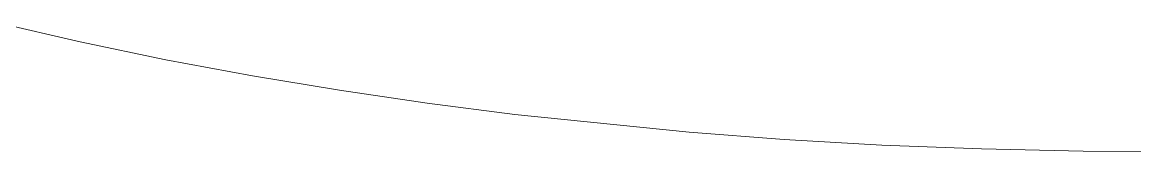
# Model space of a CAD drawing. Header units: inches. Extents: x 34 to 350, y 156 to 377.
# Drawn here: x 147.937 to 149.808, y 202.183 to 202.4 of the extents above; entities that cross this region are included whole.
import ezdxf

# ---------------------------------------------------------------- set-up
doc = ezdxf.new("R2010")
doc.units = ezdxf.units.IN
doc.header["$MEASUREMENT"] = 0
doc.layers.add('DIMS', color=7, linetype='Continuous')

# ---------------------------------------------------------------- blocks, each defined once
blk = doc.blocks.new('block 1643')
at = {"layer": 'DIMS', "color": 7, "lineweight": 18, "true_color": 0xffffff}
blk.add_lwpolyline([(149.0586, 202.2154), (148.7656, 202.245)], dxfattribs=at)
blk = doc.blocks.new('block 1644')
at = {"layer": 'DIMS', "color": 7, "lineweight": 18, "true_color": 0xffffff}
blk.add_lwpolyline([(148.7656, 202.245), (148.6181, 202.2638)], dxfattribs=at)
blk = doc.blocks.new('block 1645')
at = {"layer": 'DIMS', "color": 7, "lineweight": 18, "true_color": 0xffffff}
blk.add_lwpolyline([(148.6181, 202.2638), (148.4709, 202.2857)], dxfattribs=at)
blk = doc.blocks.new('block 1646')
at = {"layer": 'DIMS', "color": 7, "lineweight": 18, "true_color": 0xffffff}
blk.add_lwpolyline([(148.4709, 202.2857), (148.3243, 202.3098)], dxfattribs=at)
blk = doc.blocks.new('block 1647')
at = {"layer": 'DIMS', "color": 7, "lineweight": 18, "true_color": 0xffffff}
blk.add_lwpolyline([(148.3243, 202.3098), (148.1786, 202.3365)], dxfattribs=at)
blk = doc.blocks.new('block 1648')
at = {"layer": 'DIMS', "color": 7, "lineweight": 18, "true_color": 0xffffff}
blk.add_lwpolyline([(148.1786, 202.3365), (148.0345, 202.3668)], dxfattribs=at)
blk = doc.blocks.new('block 1649')
at = {"layer": 'DIMS', "color": 7, "lineweight": 18, "true_color": 0xffffff}
blk.add_lwpolyline([(148.0345, 202.3668), (147.893, 202.3995)], dxfattribs=at)
blk = doc.blocks.new('block 2169')
at = {"layer": 'DIMS', "color": 7, "lineweight": 18, "true_color": 0xffffff}
blk.add_lwpolyline([(149.8951, 202.1827), (149.7216, 202.1834)], dxfattribs=at)
blk = doc.blocks.new('block 2170')
at = {"layer": 'DIMS', "color": 7, "lineweight": 18, "true_color": 0xffffff}
blk.add_lwpolyline([(149.7216, 202.1834), (149.5506, 202.1875)], dxfattribs=at)
blk = doc.blocks.new('block 2171')
at = {"layer": 'DIMS', "color": 7, "lineweight": 18, "true_color": 0xffffff}
blk.add_lwpolyline([(149.5506, 202.1875), (149.383, 202.1933)], dxfattribs=at)
blk = doc.blocks.new('block 2172')
at = {"layer": 'DIMS', "color": 7, "lineweight": 18, "true_color": 0xffffff}
blk.add_lwpolyline([(149.383, 202.1933), (149.2188, 202.203)], dxfattribs=at)
blk = doc.blocks.new('block 2173')
at = {"layer": 'DIMS', "color": 7, "lineweight": 18, "true_color": 0xffffff}
blk.add_lwpolyline([(149.2188, 202.203), (149.0586, 202.2154)], dxfattribs=at)

msp = doc.modelspace()

# ---------------------------------------------------------------- block references
at = {"layer": 'DIMS'}
for name in ['block 1649', 'block 1648', 'block 1647', 'block 1646', 'block 1645', 'block 1644', 'block 1643', 'block 2173', 'block 2172', 'block 2171', 'block 2170', 'block 2169']:
    msp.add_blockref(name, (0, 0), dxfattribs=at)

doc.saveas('drawing.dxf')
